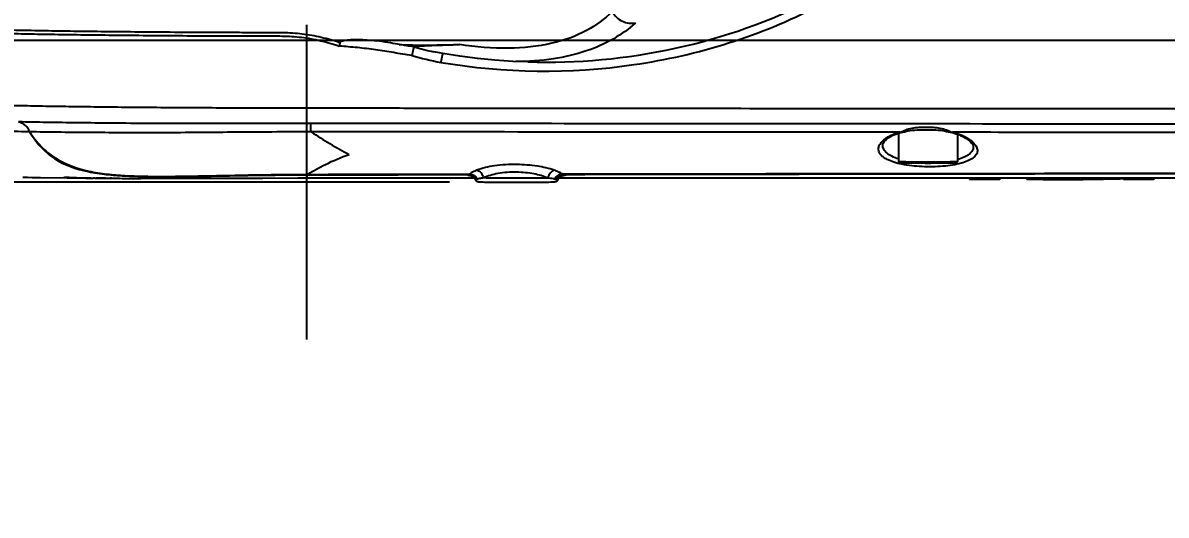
# Model space of a CAD drawing. Header units: millimetres. Extents: x 5828 to 6704, y 123 to 421.
# Drawn here: x 6377.01 to 6383.82, y 184.12 to 187.05 of the extents above; entities that cross this region are included whole.
import ezdxf

# ---------------------------------------------------------------- set-up
doc = ezdxf.new("R2010")
doc.units = ezdxf.units.MM
doc.linetypes.add('CENTER', pattern=[0.6, 0.375, -0.075, 0.075, -0.075])
for name, color, linetype in [('中心线', 7, 'Continuous'), ('外形图', 7, 'Continuous'), ('尺寸标注', 7, 'Continuous')]:
    doc.layers.add(name, color=color, linetype=linetype)
doc.styles.add('微软雅黑', font='msyh.ttc', dxfattribs={"height": 1.5})
doc.dimstyles.new('尺寸标注_1_20比例', dxfattribs={"dimtxt": 1.5, "dimasz": 1.25, "dimexe": 0.5, "dimexo": 0.4, "dimgap": 0.5, "dimtad": 1, "dimdec": 1, "dimlfac": 20, "dimdsep": 46, "dimtxsty": '微软雅黑', "dimcen": 0.09, "dimadec": 0, "dimazin": 0, "dimtp": 0.01, "dimtm": 0.01, "dimtfac": 1, "dimtdec": 1, "dimtofl": 0, "dimtmove": 0, "dimatfit": 3, "dimfxl": 1, "dimtolj": 1, "dimarcsym": 0})

# ---------------------------------------------------------------- blocks, each defined once
blk = doc.blocks.new('*D1097')
at = {"layer": 'Defpoints', "color": 0}
for p in [(6374.8045, 187.5086), (6384.4045, 186.9495), (6384.4045, 180.8006)]:
    blk.add_point(p, dxfattribs=at)
at = {"layer": '尺寸标注', "color": 0, "lineweight": -2}
for p, q in [((6374.8045, 187.1086), (6374.8045, 180.3006)), ((6384.4045, 186.5495), (6384.4045, 180.3006)), ((6376.0545, 180.8006), (6383.1545, 180.8006))]:
    blk.add_line(p, q, dxfattribs=at)
at = {"layer": '尺寸标注', "color": 0}
for points in [[(6376.0545, 181.009), (6376.0545, 180.5923), (6374.8045, 180.8006)], [(6383.1545, 180.5923), (6383.1545, 181.009), (6384.4045, 180.8006)]]:
    blk.add_solid(points, dxfattribs=at)
at = {"layer": '尺寸标注', "color": 0, "insert": (6379.6045, 182.0744), "char_height": 1.5, "attachment_point": 5, "style": '微软雅黑'}
blk.add_mtext('\\A1;\\A1;{\\fAlibaba PuHuiTi 3.0 55 Regular|b0|i0|c134|p18;192}', dxfattribs=at)
blk = doc.blocks.new('*D1098')
at = {"layer": 'Defpoints', "color": 0}
for p in [(6384.4045, 186.9495), (6385.3045, 186.9495), (6384.4045, 180.8006)]:
    blk.add_point(p, dxfattribs=at)
at = {"layer": '尺寸标注', "color": 0, "lineweight": -2}
for p, q in [((6384.4045, 186.5495), (6384.4045, 180.3006)), ((6385.3045, 186.5495), (6385.3045, 180.3006)), ((6383.1545, 180.8006), (6381.9045, 180.8006)), ((6386.5545, 180.8006), (6391.321, 180.8006))]:
    blk.add_line(p, q, dxfattribs=at)
at = {"layer": '尺寸标注', "color": 0}
for points in [[(6383.1545, 180.5923), (6383.1545, 181.009), (6384.4045, 180.8006)], [(6386.5545, 181.009), (6386.5545, 180.5923), (6385.3045, 180.8006)]]:
    blk.add_solid(points, dxfattribs=at)
at = {"layer": '尺寸标注', "color": 0, "insert": (6389.7425, 182.0722), "char_height": 1.5, "attachment_point": 5, "style": '微软雅黑'}
blk.add_mtext('\\A1;\\A1;{\\fAlibaba PuHuiTi 3.0 55 Regular|b0|i0|c134|p18;18}', dxfattribs=at)
blk = doc.blocks.new('*D1099')
at = {"layer": 'Defpoints', "color": 0}
for p in [(6385.3045, 191.5488), (6370.1354, 186.9495), (6385.3045, 186.9495)]:
    blk.add_point(p, dxfattribs=at)
at = {"layer": '尺寸标注', "color": 0, "lineweight": -2}
for p, q in [((6384.9045, 191.5488), (6369.6354, 191.5488)), ((6370.1354, 190.2988), (6370.1354, 188.1995)), ((6384.9045, 186.9495), (6369.6354, 186.9495))]:
    blk.add_line(p, q, dxfattribs=at)
at = {"layer": '尺寸标注', "color": 0}
for points in [[(6370.3437, 190.2988), (6369.927, 190.2988), (6370.1354, 191.5488)], [(6369.927, 188.1995), (6370.3437, 188.1995), (6370.1354, 186.9495)]]:
    blk.add_solid(points, dxfattribs=at)
at = {"layer": '尺寸标注', "color": 0, "insert": (6368.8616, 189.3315), "char_height": 1.5, "attachment_point": 5, "rotation": 90, "style": '微软雅黑'}
blk.add_mtext('\\A1;\\A1;{\\fAlibaba PuHuiTi 3.0 55 Regular|b0|i0|c134|p18;92}', dxfattribs=at)
blk = doc.blocks.new('*D1154')
at = {"layer": 'Defpoints', "color": 0}
for p in [(6379.9545, 192.4633), (6364.2871, 186.104), (6379.9545, 186.104)]:
    blk.add_point(p, dxfattribs=at)
at = {"layer": '尺寸标注', "color": 0, "lineweight": -2}
for p, q in [((6379.5545, 192.4633), (6363.7871, 192.4633)), ((6364.2871, 191.2133), (6364.2871, 187.354)), ((6379.5545, 186.104), (6363.7871, 186.104))]:
    blk.add_line(p, q, dxfattribs=at)
at = {"layer": '尺寸标注', "color": 0}
for points in [[(6364.4954, 191.2133), (6364.0787, 191.2133), (6364.2871, 192.4633)], [(6364.0787, 187.354), (6364.4954, 187.354), (6364.2871, 186.104)]]:
    blk.add_solid(points, dxfattribs=at)
at = {"layer": '尺寸标注', "color": 0, "insert": (6363.008, 189.0559), "char_height": 1.5, "attachment_point": 5, "rotation": 90, "style": '微软雅黑'}
blk.add_mtext('\\A1;\\A1;126', dxfattribs=at)
blk = doc.blocks.new('*D1156')
at = {"layer": 'Defpoints', "color": 0}
for p in [(6399.0545, 188.5336), (6374.8045, 187.5086), (6374.8045, 176.0125)]:
    blk.add_point(p, dxfattribs=at)
at = {"layer": '尺寸标注', "color": 0, "lineweight": -2}
for p, q in [((6399.0545, 188.1336), (6399.0545, 175.5125)), ((6374.8045, 187.1086), (6374.8045, 175.5125)), ((6397.8045, 176.0125), (6376.0545, 176.0125))]:
    blk.add_line(p, q, dxfattribs=at)
at = {"layer": '尺寸标注', "color": 0}
for points in [[(6376.0545, 176.2209), (6376.0545, 175.8042), (6374.8045, 176.0125)], [(6397.8045, 175.8042), (6397.8045, 176.2209), (6399.0545, 176.0125)]]:
    blk.add_solid(points, dxfattribs=at)
at = {"layer": '尺寸标注', "color": 0, "insert": (6386.9295, 177.2882), "char_height": 1.5, "attachment_point": 5, "style": '微软雅黑'}
blk.add_mtext('\\A1;485', dxfattribs=at)

msp = doc.modelspace()

# ---------------------------------------------------------------- linework, layer by layer
at = {"layer": '中心线', "linetype": 'CENTER', "ltscale": 5}
msp.add_line((6378.7052, 185.1681), (6378.7052, 193.3621), dxfattribs=at)
at = {"layer": '外形图', "linetype": 'ByBlock'}
for p, q in [((6379.6128, 186.9252), (6379.6141, 186.9252)), ((6380.0201, 186.8209), (6380.0207, 186.8209)), ((6382.2295, 186.3966), (6382.2295, 186.227)), ((6382.5795, 186.3908), (6382.5795, 186.227)), ((6377.1188, 186.1322), (6377.2775, 186.1304)), ((6377.2775, 186.1304), (6377.4235, 186.1288)), ((6377.4322, 186.1289), (6377.4322, 186.1296)), ((6377.4409, 186.1288), (6377.4322, 186.1289)), ((6377.5165, 186.1285), (6377.5164, 186.1297)), ((6377.5318, 186.1279), (6377.5317, 186.1294)), ((6377.5406, 186.1279), (6377.5319, 186.1279)), ((6377.5406, 186.128), (6377.5404, 186.1293)), ((6377.7143, 186.1274), (6377.7138, 186.1274)), ((6377.7138, 186.1274), (6377.7149, 186.1274)), ((6377.7143, 186.1274), (6377.8313, 186.1277)), ((6377.8313, 186.1277), (6378.259, 186.1292)), ((6378.259, 186.1292), (6378.4418, 186.1296)), ((6378.4418, 186.1296), (6378.6511, 186.1298)), ((6378.6511, 186.1298), (6379.7011, 186.1298)), ((6378.7067, 186.1311), (6378.7066, 186.1485)), ((6378.7067, 186.1311), (6378.7066, 186.1298)), ((6380.2078, 186.1298), (6381.1045, 186.1298)), ((6381.1045, 186.1298), (6381.1349, 186.1298)), ((6381.1349, 186.1298), (6381.1548, 186.1298)), ((6381.1349, 186.1298), (6381.1547, 186.1298)), ((6381.1547, 186.1298), (6381.3034, 186.1298)), ((6381.3034, 186.1298), (6381.6545, 186.1298)), ((6381.3034, 186.1298), (6381.3045, 186.1298)), ((6381.6545, 186.1298), (6381.8213, 186.1298)), ((6381.8213, 186.1298), (6381.8543, 186.1298)), ((6381.8543, 186.1298), (6388.402, 186.1298)), ((6382.6509, 186.1298), (6382.6509, 186.1198)), ((6382.8314, 186.1298), (6382.8314, 186.1198)), ((6382.9929, 186.1298), (6382.9929, 186.1198)), ((6383.0904, 186.1298), (6383.0904, 186.1198)), ((6383.1685, 186.1298), (6383.1685, 186.1199)), ((6383.5692, 186.1298), (6383.5692, 186.1198)), ((6383.7497, 186.1298), (6383.7497, 186.1198)), ((6382.8314, 186.1198), (6382.6509, 186.1198)), ((6383.0904, 186.1198), (6382.9929, 186.1198)), ((6383.7497, 186.1198), (6383.5692, 186.1198))]:
    msp.add_line(p, q, dxfattribs=at)
for points in [[(6379.2449, 186.927), (6379.2312, 186.9294), (6379.2169, 186.9319), (6379.2019, 186.9344), (6379.1863, 186.9369), (6379.17, 186.9395), (6379.153, 186.942), (6379.1354, 186.9445), (6379.1202, 186.9466)], [(6379.2852, 186.9196), (6379.2816, 186.9202), (6379.2701, 186.9223), (6379.2449, 186.927)], [(6379.5139, 186.8708), (6379.4937, 186.8745), (6379.4712, 186.879), (6379.4607, 186.8813)], [(6380.0201, 186.8209), (6379.9305, 186.8246), (6379.8251, 186.8316), (6379.7203, 186.8418), (6379.6162, 186.8549), (6379.5139, 186.8708)], [(6382.1912, 186.3822), (6382.1954, 186.3844), (6382.2007, 186.3867), (6382.2064, 186.3891), (6382.2127, 186.3914), (6382.2197, 186.3937), (6382.2273, 186.396), (6382.2358, 186.3983), (6382.2539, 186.4026)], [(6382.2539, 186.4026), (6382.2645, 186.4053), (6382.2755, 186.4079), (6382.2869, 186.4104), (6382.299, 186.4125), (6382.3119, 186.4143), (6382.3256, 186.4155), (6382.3401, 186.4164), (6382.3555, 186.4169), (6382.3715, 186.4172), (6382.3878, 186.4173), (6382.4042, 186.4172), (6382.4203, 186.4171), (6382.436, 186.4168), (6382.4509, 186.4162), (6382.4651, 186.4152), (6382.4785, 186.4139), (6382.4912, 186.4121), (6382.5032, 186.4099), (6382.5146, 186.4074), (6382.5255, 186.4048), (6382.5359, 186.4022), (6382.554, 186.3981)], [(6382.554, 186.3981), (6382.563, 186.3958), (6382.5711, 186.3934), (6382.5786, 186.3911), (6382.5855, 186.3887), (6382.5919, 186.3863), (6382.5978, 186.3838), (6382.6028, 186.3815)], [(6382.1351, 186.3252), (6382.1353, 186.328), (6382.1362, 186.3318), (6382.1377, 186.3358), (6382.1398, 186.34), (6382.1427, 186.3443), (6382.1462, 186.3489), (6382.1505, 186.3535), (6382.1555, 186.3583), (6382.1613, 186.3632), (6382.1679, 186.3681), (6382.1751, 186.373), (6382.1831, 186.3778), (6382.1912, 186.3822)], [(6382.6028, 186.3815), (6382.6123, 186.3768), (6382.6218, 186.3715), (6382.6306, 186.3662), (6382.6386, 186.3609), (6382.6458, 186.3555), (6382.6521, 186.3502), (6382.6576, 186.3451), (6382.6622, 186.3401), (6382.666, 186.3353), (6382.6691, 186.3308), (6382.6714, 186.3265), (6382.6729, 186.3225), (6382.6738, 186.3188), (6382.6741, 186.3161)], [(6377.0129, 186.1349), (6377.0407, 186.1338), (6377.0688, 186.1331), (6377.1188, 186.1322)], [(6379.6767, 186.1453), (6379.6766, 186.1453), (6379.6766, 186.1453), (6379.6769, 186.1453), (6379.6773, 186.1452), (6379.6779, 186.145), (6379.6788, 186.1448), (6379.68, 186.1444), (6379.6813, 186.144), (6379.6828, 186.1434), (6379.6844, 186.1427), (6379.6862, 186.1418), (6379.6881, 186.1408), (6379.6903, 186.1394), (6379.6927, 186.1378), (6379.6952, 186.1358), (6379.6978, 186.1335), (6379.7004, 186.1308), (6379.7028, 186.1277), (6379.7052, 186.1242), (6379.707, 186.1212)], [(6380.202, 186.1212), (6380.2037, 186.1242), (6380.2061, 186.1277), (6380.2086, 186.1307), (6380.2111, 186.1334), (6380.2137, 186.1357), (6380.2161, 186.1377), (6380.2185, 186.1393), (6380.2207, 186.1407), (6380.2227, 186.1418), (6380.2245, 186.1427), (6380.2261, 186.1434), (6380.2276, 186.1439), (6380.2289, 186.1444), (6380.23, 186.1447), (6380.2309, 186.145), (6380.2316, 186.1452), (6380.232, 186.1453), (6380.2323, 186.1453), (6380.2324, 186.1453)]]:
    msp.add_lwpolyline(points, dxfattribs=at)
for centre, radius, start, end in [((6379.7972, 186.7373), 0.9177, 167.38149, 168.79767), ((6379.9963, 188.2884), 2.2699, 236.09292, 242.7396), ((6377.2358, 186.2626), 0.1315, 279.64289, 283.53472), ((6377.5368, 194.3302), 8.2019, 268.05083, 269.26903), ((6377.5465, 192.3258), 6.1973, 267.41167, 269.02427), ((6377.4257, 186.346), 0.2172, 269.42588, 271.70577), ((6377.4279, 186.3109), 0.182, 274.11883, 278.97221), ((6377.5835, 209.955), 23.8266, 269.65717, 269.83888), ((6377.6495, 192.9516), 6.8232, 268.37713, 269.21384), ((6377.5335, 186.3864), 0.2585, 266.22661, 269.6218), ((6377.5341, 186.3504), 0.2224, 271.67503, 275.62749), ((6377.6936, 205.1505), 19.0231, 269.53901, 270.06078), ((6377.6544, 206.2666), 20.139, 269.67607, 269.85953), ((6379.6998, 186.3728), 0.2291, 264.02678, 264.19611), ((6379.7035, 186.4094), 0.2658, 264.20425, 264.69744), ((6380.2045, 186.4197), 0.2762, 275.30169, 275.63405), ((6380.2075, 186.3889), 0.2452, 275.63676, 275.83692), ((6383.1004, 203.808), 17.6882, 270.22057, 271.26389), ((6383.1002, 203.8173), 17.6975, 271.26385, 271.51855), ((6383.107, 205.359), 19.2392, 269.95059, 270.18308)]:
    msp.add_arc(centre, radius, start, end, dxfattribs=at)
for points, knots in [([(6379.5024, 186.8185), (6379.8805, 186.754), (6380.6607, 186.7444), (6381.4081, 186.9771), (6381.7482, 187.1534)], [0, 0, 0, 0, 0.500241, 1, 1, 1, 1]), ([(6380.0207, 186.8209), (6380.3143, 186.8127), (6380.9054, 186.8667), (6381.4667, 187.0638), (6381.7277, 187.1981)], [0, 0, 0, 0, 0.500173, 1, 1, 1, 1]), ([(6380.5222, 187.121), (6380.4781, 187.0762), (6380.366, 186.9945), (6380.1537, 186.9198), (6379.8955, 186.894), (6379.7109, 186.91), (6379.6141, 186.9252)], [0, 0, 0, 0, 0.196153, 0.425125, 0.694154, 1, 1, 1, 1]), ([(6380.5222, 187.1209), (6380.5366, 187.0967), (6380.5785, 187.0571), (6380.6369, 187.0481), (6380.6623, 187.0542)], [0, 0, 0, 0, 0.518506, 1, 1, 1, 1]), ([(6376.476, 187.0145), (6376.4761, 187.0141), (6376.4772, 187.0132), (6376.4812, 187.0119), (6376.4903, 187.0103), (6376.5052, 187.0085), (6376.5262, 187.0066), (6376.553, 187.0046), (6376.5855, 187.0026), (6376.6237, 187.0006), (6376.6858, 186.9979), (6376.7768, 186.9949), (6376.9013, 186.9916), (6377.0452, 186.9885), (6377.2069, 186.9857), (6377.3847, 186.9831), (6377.6483, 186.9802), (6377.9266, 186.9779), (6378.1784, 186.9767), (6378.3285, 186.9763), (6378.4427, 186.9756), (6378.5576, 186.9769), (6378.6729, 186.9706), (6378.7866, 186.9494), (6378.8606, 186.928), (6378.897, 186.9155)], [0, 0, 0, 0, 0.000524, 0.001553, 0.005385, 0.011638, 0.020304, 0.031361, 0.044788, 0.060558, 0.078643, 0.12154, 0.172993, 0.232444, 0.299264, 0.372731, 0.452062, 0.624833, 0.716423, 0.763091, 0.810176, 0.85755, 0.90501, 0.952492, 1, 1, 1, 1]), ([(6376.4798, 187.0357), (6376.4798, 187.0353), (6376.4809, 187.0343), (6376.4849, 187.0331), (6376.4939, 187.0314), (6376.5088, 187.0297), (6376.5297, 187.0278), (6376.5565, 187.0258), (6376.589, 187.0238), (6376.6272, 187.0218), (6376.6893, 187.0191), (6376.7803, 187.0161), (6376.9048, 187.0128), (6377.0488, 187.0097), (6377.2106, 187.0068), (6377.3885, 187.0043), (6377.5806, 187.0022), (6377.7849, 187.0003), (6377.999, 186.9988), (6378.1826, 186.998), (6378.3328, 186.9975), (6378.4471, 186.9968), (6378.562, 186.998), (6378.6773, 186.9915), (6378.791, 186.9707), (6378.8652, 186.9499), (6378.9017, 186.9377)], [0, 0, 0, 0, 0.000513, 0.001528, 0.005333, 0.01156, 0.020203, 0.031245, 0.044662, 0.060425, 0.078498, 0.121388, 0.172851, 0.232321, 0.299163, 0.372661, 0.452021, 0.536384, 0.624844, 0.716448, 0.76312, 0.810205, 0.857572, 0.905024, 0.952499, 1, 1, 1, 1]), ([(6380.6619, 187.054), (6380.6225, 187.0179), (6380.53, 186.9511), (6380.3638, 186.8784), (6380.1663, 186.833), (6380.0239, 186.8237), (6379.949, 186.8236)], [0, 0, 0, 0, 0.209272, 0.443224, 0.706352, 1, 1, 1, 1]), ([(6378.9017, 186.9377), (6378.9021, 186.9399), (6378.9059, 186.9432), (6378.9141, 186.9467), (6378.9254, 186.9495), (6378.9391, 186.9516), (6378.9576, 186.9536), (6378.9808, 186.9548), (6379.0088, 186.9551), (6379.0367, 186.9543), (6379.0739, 186.952), (6379.1017, 186.9491), (6379.1202, 186.9466)], [0, 0, 0, 0, 0.029189, 0.059827, 0.121903, 0.184368, 0.246978, 0.372371, 0.497872, 0.623409, 0.748953, 1, 1, 1, 1]), ([(6379.3301, 186.8603), (6379.3119, 186.862), (6379.2757, 186.8662), (6379.2043, 186.8806), (6379.1143, 186.8941), (6379.0058, 186.9069), (6378.9333, 186.913), (6378.897, 186.9155)], [0, 0, 0, 0, 0.124991, 0.250033, 0.500065, 0.750053, 1, 1, 1, 1]), ([(6379.2543, 186.9252), (6379.2696, 186.9237), (6379.3003, 186.9227), (6379.361, 186.9216), (6379.4361, 186.9215), (6379.525, 186.9226), (6379.5837, 186.9242), (6379.6128, 186.9252)], [0, 0, 0, 0, 0.128599, 0.256113, 0.508295, 0.756416, 1, 1, 1, 1]), ([(6379.3428, 186.9122), (6379.3283, 186.9136), (6379.3091, 186.9158), (6379.29, 186.9188), (6379.2852, 186.9196)], [0, 0, 0, 0, 0.752681, 1, 1, 1, 1]), ([(6379.3422, 186.912), (6379.3425, 186.9119), (6379.3418, 186.9108), (6379.3415, 186.9096), (6379.3409, 186.9078), (6379.34, 186.9048), (6379.3387, 186.9001), (6379.3365, 186.8909), (6379.3345, 186.8819), (6379.3328, 186.8736), (6379.332, 186.8691), (6379.3311, 186.8648), (6379.331, 186.8614), (6379.3301, 186.8603)], [0, 0, 0, 0, 0.019034, 0.045814, 0.080033, 0.121442, 0.224392, 0.351188, 0.658377, 0.742589, 0.828362, 0.915006, 1, 1, 1, 1]), ([(6379.342, 186.9121), (6379.3433, 186.9125), (6379.3464, 186.9129), (6379.3538, 186.9143), (6379.3651, 186.9153), (6379.3801, 186.9165), (6379.4022, 186.9179), (6379.4311, 186.9192), (6379.4667, 186.9205), (6379.5029, 186.9217), (6379.5517, 186.9232), (6379.5884, 186.9244), (6379.6128, 186.9252)], [0, 0, 0, 0, 0.014899, 0.034501, 0.08363, 0.140216, 0.200819, 0.328364, 0.460259, 0.594258, 0.729269, 1, 1, 1, 1]), ([(6379.5139, 186.8708), (6379.5135, 186.8709), (6379.513, 186.8689), (6379.512, 186.8665), (6379.5108, 186.8614), (6379.5093, 186.855), (6379.5076, 186.8471), (6379.5052, 186.8348), (6379.5035, 186.8251), (6379.5024, 186.8185)], [0, 0, 0, 0, 0.021756, 0.080227, 0.174147, 0.299774, 0.451914, 0.624226, 1, 1, 1, 1]), ([(6388.9515, 186.5392), (6388.3798, 186.5393), (6387.2364, 186.5396), (6385.8072, 186.5401), (6384.6639, 186.5406), (6383.8066, 186.541), (6382.9495, 186.5415), (6382.0925, 186.5421), (6381.2357, 186.5428), (6380.5219, 186.5434), (6379.951, 186.544), (6379.5229, 186.5445), (6379.095, 186.5449), (6378.6679, 186.5454), (6378.2475, 186.546), (6377.8447, 186.5483), (6377.5266, 186.5513), (6377.292, 186.5543), (6377.1349, 186.5568), (6376.9926, 186.5596), (6376.8664, 186.5625), (6376.7575, 186.5657), (6376.6781, 186.5686), (6376.6239, 186.571), (6376.5907, 186.5728), (6376.5624, 186.5746), (6376.539, 186.5764), (6376.521, 186.5781), (6376.5073, 186.5799), (6376.5003, 186.5815), (6376.4954, 186.5829), (6376.4954, 186.584)], [0, 0, 0, 0, 0.137683, 0.275352, 0.344178, 0.412995, 0.481801, 0.550594, 0.61937, 0.688125, 0.722494, 0.756856, 0.79121, 0.825557, 0.859693, 0.892447, 0.922576, 0.936297, 0.948948, 0.960409, 0.970574, 0.979347, 0.986644, 0.989715, 0.992391, 0.994669, 0.996546, 0.998017, 0.99908, 0.999735, 1, 1, 1, 1]), ([(6378.7275, 186.4547), (6378.406, 186.455), (6378.0117, 186.453), (6377.5493, 186.4559), (6377.3463, 186.4585), (6377.1606, 186.4603), (6377.0429, 186.4629), (6376.9873, 186.4638)], [0, 0, 0, 0, 0.554187, 0.67984, 0.797009, 0.90418, 1, 1, 1, 1]), ([(6377.0529, 186.4043), (6377.0525, 186.4066), (6377.0505, 186.4108), (6377.0465, 186.4191), (6377.0406, 186.4288), (6377.0324, 186.4386), (6377.0209, 186.4485), (6377.0057, 186.4567), (6376.9933, 186.4614), (6376.9873, 186.4638)], [0, 0, 0, 0, 0.073929, 0.150766, 0.301651, 0.441203, 0.56718, 0.79167, 1, 1, 1, 1]), ([(6388.3979, 186.4659), (6388.2974, 186.4583), (6388.0959, 186.4498), (6387.7935, 186.4487), (6387.4911, 186.4496), (6387.0879, 186.4491), (6386.5839, 186.4497), (6385.9791, 186.4497), (6385.3744, 186.45), (6384.5681, 186.4503), (6383.5605, 186.4508), (6382.3516, 186.4516), (6381.1431, 186.4525), (6379.9351, 186.4536), (6379.13, 186.4543), (6378.7275, 186.4547)], [0, 0, 0, 0, 0.031268, 0.062538, 0.093809, 0.12508, 0.187619, 0.250155, 0.312688, 0.375217, 0.500257, 0.625267, 0.750237, 0.875153, 1, 1, 1, 1]), ([(6377.0529, 186.4043), (6376.9898, 186.4059), (6376.8761, 186.409), (6376.7257, 186.4135), (6376.6165, 186.4194), (6376.5578, 186.4232), (6376.536, 186.4257)], [0, 0, 0, 0, 0.365941, 0.659543, 0.872318, 1, 1, 1, 1]), ([(6377.0529, 186.4043), (6377.072, 186.3734), (6377.1149, 186.3144), (6377.2251, 186.2181), (6377.3665, 186.1703), (6377.5095, 186.1497), (6377.6544, 186.139), (6377.8358, 186.1366), (6378.0534, 186.1396), (6378.2711, 186.1441), (6378.4889, 186.1474), (6378.634, 186.1484), (6378.7066, 186.1485)], [0, 0, 0, 0, 0.062558, 0.125035, 0.249468, 0.311977, 0.374497, 0.499557, 0.624649, 0.749759, 0.87488, 1, 1, 1, 1]), ([(6378.73, 186.4046), (6378.5736, 186.4044), (6378.267, 186.4022), (6377.8901, 186.3988), (6377.6036, 186.3989), (6377.4064, 186.4006), (6377.2244, 186.4017), (6377.1085, 186.4036), (6377.0534, 186.4048)], [0, 0, 0, 0, 0.279898, 0.548525, 0.67439, 0.792519, 0.901458, 1, 1, 1, 1]), ([(6377.0534, 186.4048), (6377.0731, 186.3743), (6377.1177, 186.3165), (6377.23, 186.2232), (6377.3702, 186.1738), (6377.5131, 186.1519), (6377.658, 186.1407), (6377.8395, 186.1382), (6378.0572, 186.1414), (6378.2748, 186.1462), (6378.4925, 186.15), (6378.6377, 186.1512), (6378.7103, 186.1513)], [0, 0, 0, 0, 0.062513, 0.124913, 0.249338, 0.311889, 0.374451, 0.499557, 0.624662, 0.749766, 0.874875, 1, 1, 1, 1]), ([(6378.7299, 186.4046), (6378.7289, 186.4114), (6378.728, 186.4281), (6378.7276, 186.4449), (6378.7276, 186.4547)], [0, 0, 0, 0, 0.414135, 1, 1, 1, 1]), ([(6382.2384, 186.4021), (6381.9459, 186.4023), (6380.7764, 186.4031), (6379.607, 186.404), (6378.73, 186.4046)], [0, 0, 0, 0, 0.250125, 1, 1, 1, 1]), ([(6382.1791, 186.3816), (6382.1833, 186.3838), (6382.2023, 186.3927), (6382.2226, 186.3985), (6382.2384, 186.4021)], [0, 0, 0, 0, 0.22497, 1, 1, 1, 1]), ([(6382.2384, 186.4021), (6382.2496, 186.4066), (6382.2725, 186.4177), (6382.3105, 186.4288), (6382.3516, 186.4324), (6382.3931, 186.4327), (6382.4346, 186.4323), (6382.476, 186.4287), (6382.5146, 186.4174), (6382.5383, 186.4063), (6382.55, 186.4019)], [0, 0, 0, 0, 0.112382, 0.238141, 0.367064, 0.496504, 0.626029, 0.755503, 0.883192, 1, 1, 1, 1]), ([(6382.55, 186.4019), (6382.5496, 186.4016), (6382.5483, 186.4005), (6382.5463, 186.3998), (6382.5451, 186.4001)], [0, 0, 0, 0, 0.301244, 1, 1, 1, 1]), ([(6388.402, 186.4164), (6388.2804, 186.4078), (6388.0365, 186.3988), (6387.6707, 186.4002), (6387.3048, 186.3999), (6386.817, 186.4002), (6386.2073, 186.4002), (6385.4757, 186.4005), (6384.7442, 186.4007), (6383.769, 186.4012), (6383.0376, 186.4016), (6382.55, 186.4019)], [0, 0, 0, 0, 0.062506, 0.12502, 0.187534, 0.250047, 0.375067, 0.50008, 0.625082, 0.750072, 1, 1, 1, 1]), ([(6382.55, 186.4019), (6382.5559, 186.4006), (6382.5774, 186.3954), (6382.5986, 186.3884), (6382.6131, 186.3813)], [0, 0, 0, 0, 0.269586, 1, 1, 1, 1]), ([(6382.1609, 186.2399), (6382.1525, 186.2442), (6382.1376, 186.2531), (6382.1201, 186.2698), (6382.1101, 186.2885), (6382.1088, 186.3086), (6382.116, 186.3285), (6382.1372, 186.3564), (6382.1613, 186.3722), (6382.1791, 186.3816)], [0, 0, 0, 0, 0.145917, 0.266535, 0.368944, 0.464973, 0.568163, 0.688751, 1, 1, 1, 1]), ([(6382.6131, 186.3813), (6382.6261, 186.3751), (6382.649, 186.3622), (6382.6769, 186.3395), (6382.6947, 186.3158), (6382.701, 186.2906), (6382.6927, 186.2663), (6382.6718, 186.2462), (6382.6405, 186.2295), (6382.5992, 186.2158), (6382.5491, 186.2055), (6382.492, 186.1988), (6382.4307, 186.1958), (6382.3491, 186.197), (6382.2715, 186.2051), (6382.2027, 186.2221), (6382.1736, 186.2334), (6382.1609, 186.2399)], [0, 0, 0, 0, 0.060961, 0.111246, 0.151556, 0.184766, 0.217017, 0.255587, 0.30498, 0.366564, 0.439608, 0.521858, 0.609943, 0.69981, 0.868165, 0.939768, 1, 1, 1, 1]), ([(6382.1791, 186.3816), (6382.1802, 186.3813), (6382.1841, 186.3803), (6382.1885, 186.3809), (6382.1912, 186.3822)], [0, 0, 0, 0, 0.268885, 1, 1, 1, 1]), ([(6382.6131, 186.3813), (6382.6122, 186.381), (6382.6089, 186.3801), (6382.6051, 186.3804), (6382.6028, 186.3815)], [0, 0, 0, 0, 0.270882, 1, 1, 1, 1]), ([(6378.7103, 186.1513), (6378.7438, 186.1735), (6378.8242, 186.2176), (6378.9086, 186.2529), (6378.9566, 186.2706)], [0, 0, 0, 0, 0.439849, 1, 1, 1, 1]), ([(6382.2294, 186.2431), (6382.2154, 186.2475), (6382.1904, 186.2569), (6382.1594, 186.2761), (6382.1394, 186.2989), (6382.1349, 186.3169), (6382.1351, 186.3252)], [0, 0, 0, 0, 0.331708, 0.600122, 0.81445, 1, 1, 1, 1]), ([(6382.6741, 186.3161), (6382.6742, 186.3081), (6382.6697, 186.2907), (6382.6495, 186.269), (6382.6185, 186.2514), (6382.5936, 186.2428), (6382.5796, 186.2389)], [0, 0, 0, 0, 0.183017, 0.395347, 0.664554, 1, 1, 1, 1]), ([(6379.9552, 186.21), (6379.9105, 186.2107), (6379.8298, 186.206), (6379.7503, 186.189), (6379.7167, 186.1763)], [0, 0, 0, 0, 0.554626, 1, 1, 1, 1]), ([(6380.1785, 186.1761), (6380.146, 186.1871), (6380.0718, 186.2033), (6379.9963, 186.2094), (6379.9552, 186.21)], [0, 0, 0, 0, 0.454918, 1, 1, 1, 1]), ([(6382.2295, 186.227), (6382.2295, 186.221), (6382.2476, 186.2211), (6382.2632, 186.2202), (6382.2952, 186.2197), (6382.3419, 186.2191), (6382.3826, 186.219), (6382.4045, 186.219)], [0, 0, 0, 0, 0.10226, 0.190991, 0.311196, 0.626641, 1, 1, 1, 1]), ([(6382.4045, 186.2239), (6382.3931, 186.2239), (6382.3708, 186.224), (6382.3384, 186.2242), (6382.3085, 186.2244), (6382.2823, 186.2248), (6382.2633, 186.2252), (6382.2507, 186.2255), (6382.2433, 186.2258), (6382.2377, 186.2261), (6382.2332, 186.2263), (6382.2312, 186.2267), (6382.2295, 186.2267), (6382.2295, 186.227)], [0, 0, 0, 0, 0.194975, 0.382459, 0.55525, 0.706712, 0.831029, 0.881472, 0.923434, 0.956514, 0.980403, 0.994893, 1, 1, 1, 1]), ([(6382.4045, 186.219), (6382.4264, 186.219), (6382.4671, 186.2191), (6382.5137, 186.2197), (6382.5458, 186.2202), (6382.5614, 186.2211), (6382.5795, 186.221), (6382.5795, 186.227)], [0, 0, 0, 0, 0.373375, 0.688828, 0.809031, 0.897758, 1, 1, 1, 1]), ([(6382.5795, 186.227), (6382.5795, 186.2267), (6382.5778, 186.2267), (6382.5758, 186.2263), (6382.5713, 186.2261), (6382.5657, 186.2258), (6382.5583, 186.2255), (6382.5457, 186.2252), (6382.5266, 186.2248), (6382.5005, 186.2244), (6382.4706, 186.2242), (6382.4382, 186.224), (6382.4159, 186.2239), (6382.4045, 186.2239)], [0, 0, 0, 0, 0.005107, 0.019597, 0.043486, 0.076566, 0.118528, 0.168971, 0.293288, 0.44475, 0.617541, 0.805025, 1, 1, 1, 1]), ([(6378.7103, 186.1513), (6378.71, 186.1509), (6378.709, 186.1497), (6378.7077, 186.1487), (6378.7066, 186.1485)], [0, 0, 0, 0, 0.306035, 1, 1, 1, 1]), ([(6379.6695, 186.1503), (6379.6683, 186.1501), (6379.6663, 186.1497), (6379.6643, 186.1491), (6379.6626, 186.1485), (6379.6631, 186.1471), (6379.6649, 186.1468), (6379.6674, 186.1461), (6379.6713, 186.1455), (6379.6743, 186.1452), (6379.676, 186.145)], [0, 0, 0, 0, 0.166682, 0.277605, 0.335868, 0.369235, 0.444013, 0.573476, 0.758846, 1, 1, 1, 1]), ([(6379.6764, 186.1529), (6379.6759, 186.1525), (6379.6737, 186.1513), (6379.6713, 186.1504), (6379.6695, 186.1503)], [0, 0, 0, 0, 0.272636, 1, 1, 1, 1]), ([(6379.6695, 186.1503), (6379.6786, 186.1502), (6379.6972, 186.1446), (6379.7097, 186.1298), (6379.7136, 186.1214)], [0, 0, 0, 0, 0.496765, 1, 1, 1, 1]), ([(6379.7167, 186.1763), (6379.7083, 186.1731), (6379.694, 186.1669), (6379.6808, 186.1578), (6379.6764, 186.1529)], [0, 0, 0, 0, 0.576761, 1, 1, 1, 1]), ([(6379.6764, 186.1529), (6379.6855, 186.1523), (6379.7037, 186.1458), (6379.7161, 186.131), (6379.72, 186.1226)], [0, 0, 0, 0, 0.498212, 1, 1, 1, 1]), ([(6379.7136, 186.1214), (6379.7126, 186.1214), (6379.711, 186.1213), (6379.7087, 186.1214), (6379.7079, 186.1211), (6379.7069, 186.1213), (6379.707, 186.1212)], [0, 0, 0, 0, 0.439032, 0.752608, 0.939728, 1, 1, 1, 1]), ([(6379.707, 186.1212), (6379.71, 186.1155), (6379.7177, 186.1092), (6379.7283, 186.1075), (6379.735, 186.1069), (6379.7462, 186.1063), (6379.7648, 186.1057), (6379.7926, 186.1051), (6379.8269, 186.1046), (6379.8816, 186.1041), (6379.9247, 186.104), (6379.9545, 186.104)], [0, 0, 0, 0, 0.076467, 0.104741, 0.127407, 0.156383, 0.237706, 0.349286, 0.487212, 0.646034, 1, 1, 1, 1]), ([(6379.72, 186.1226), (6379.7194, 186.1224), (6379.7173, 186.1218), (6379.7151, 186.1215), (6379.7136, 186.1214)], [0, 0, 0, 0, 0.278856, 1, 1, 1, 1]), ([(6379.7167, 186.1763), (6379.7265, 186.1742), (6379.7451, 186.161), (6379.754, 186.1408), (6379.7558, 186.1298)], [0, 0, 0, 0, 0.474429, 1, 1, 1, 1]), ([(6379.7558, 186.1298), (6379.752, 186.1293), (6379.74, 186.1275), (6379.728, 186.1252), (6379.72, 186.1226)], [0, 0, 0, 0, 0.310489, 1, 1, 1, 1]), ([(6379.9545, 186.1643), (6379.917, 186.165), (6379.8492, 186.1602), (6379.7831, 186.1425), (6379.7558, 186.1298)], [0, 0, 0, 0, 0.554615, 1, 1, 1, 1]), ([(6379.9545, 186.1281), (6379.9355, 186.1281), (6379.8693, 186.1283), (6379.803, 186.1288), (6379.7558, 186.1298)], [0, 0, 0, 0, 0.28624, 1, 1, 1, 1]), ([(6380.1407, 186.1296), (6380.1141, 186.1407), (6380.0524, 186.1573), (6379.989, 186.1637), (6379.9545, 186.1643)], [0, 0, 0, 0, 0.45487, 1, 1, 1, 1]), ([(6380.1407, 186.1296), (6380.1278, 186.1293), (6380.0657, 186.1284), (6380.0036, 186.1281), (6379.9545, 186.1281)], [0, 0, 0, 0, 0.208994, 1, 1, 1, 1]), ([(6379.9545, 186.104), (6379.9842, 186.104), (6380.0273, 186.1041), (6380.082, 186.1046), (6380.1164, 186.1051), (6380.1442, 186.1057), (6380.1628, 186.1063), (6380.174, 186.1069), (6380.1807, 186.1075), (6380.1912, 186.1092), (6380.199, 186.1155), (6380.202, 186.1212)], [0, 0, 0, 0, 0.353974, 0.512799, 0.650725, 0.762305, 0.843624, 0.872598, 0.895262, 0.923546, 1, 1, 1, 1]), ([(6380.1785, 186.1761), (6380.169, 186.1739), (6380.1511, 186.1604), (6380.1426, 186.1405), (6380.1407, 186.1296)], [0, 0, 0, 0, 0.466138, 1, 1, 1, 1]), ([(6380.1811, 186.1227), (6380.1784, 186.1233), (6380.1651, 186.1263), (6380.1516, 186.1282), (6380.1407, 186.1296)], [0, 0, 0, 0, 0.199445, 1, 1, 1, 1]), ([(6380.2244, 186.1538), (6380.2186, 186.1584), (6380.2035, 186.1668), (6380.1876, 186.173), (6380.1785, 186.1761)], [0, 0, 0, 0, 0.433781, 1, 1, 1, 1]), ([(6380.2244, 186.1538), (6380.2153, 186.1531), (6380.1971, 186.1462), (6380.1849, 186.1312), (6380.1811, 186.1227)], [0, 0, 0, 0, 0.493928, 1, 1, 1, 1]), ([(6380.1894, 186.1215), (6380.1887, 186.1215), (6380.1859, 186.1217), (6380.1831, 186.1222), (6380.1811, 186.1227)], [0, 0, 0, 0, 0.231588, 1, 1, 1, 1]), ([(6380.2327, 186.1512), (6380.2237, 186.1511), (6380.2052, 186.1452), (6380.1931, 186.13), (6380.1894, 186.1215)], [0, 0, 0, 0, 0.493498, 1, 1, 1, 1]), ([(6380.2244, 186.1538), (6380.9056, 186.1548), (6382.2682, 186.1567), (6384.3124, 186.1587), (6386.0162, 186.1597), (6387.3795, 186.1603), (6388.0612, 186.1601), (6388.402, 186.1606)], [0, 0, 0, 0, 0.249901, 0.499887, 0.749929, 0.874963, 1, 1, 1, 1]), ([(6380.2325, 186.145), (6380.2372, 186.1454), (6380.2553, 186.1478), (6380.2373, 186.1507), (6380.2327, 186.1512)], [0, 0, 0, 0, 0.503371, 1, 1, 1, 1]), ([(6380.2327, 186.1512), (6381.594, 186.1535), (6383.6361, 186.1564), (6386.3591, 186.1586), (6387.721, 186.1586), (6388.402, 186.1589)], [0, 0, 0, 0, 0.499882, 0.749926, 1, 1, 1, 1])]:
    msp.add_open_spline(points, degree=3, knots=knots, dxfattribs=at)
for points in [[(6379.342, 186.9121), (6379.3812, 186.9006), (6379.4208, 186.8901), (6379.4607, 186.8813)], [(6379.3301, 186.8603), (6379.3866, 186.8432), (6379.4441, 186.8284), (6379.5024, 186.8185)], [(6382.2384, 186.4021), (6382.2401, 186.4008), (6382.2424, 186.3999), (6382.2444, 186.4003)], [(6378.7066, 186.1485), (6379.0276, 186.1491), (6379.3485, 186.1497), (6379.6695, 186.1503)], [(6378.7103, 186.1513), (6379.0323, 186.1519), (6379.3544, 186.1524), (6379.6764, 186.1529)], [(6380.202, 186.1212), (6380.1978, 186.1217), (6380.1936, 186.1215), (6380.1894, 186.1215)], [(6380.2327, 186.1512), (6380.2298, 186.1515), (6380.227, 186.1524), (6380.2244, 186.1538)]]:
    msp.add_open_spline(points, degree=3, dxfattribs=at)

# ---------------------------------------------------------------- dimensions: what is measured, and where the dimension line sits
at = {"layer": '尺寸标注'}
dim = msp.add_linear_dim(base=(6364.2871, 186.104), p1=(6379.9545, 192.4633), p2=(6379.9545, 186.104), angle=90, text='\\A1;126', dimstyle='尺寸标注_1_20比例', override={"dimtxsty": '微软雅黑'}, dxfattribs=at)
dim.commit()
dim.dimension.update_dxf_attribs({"geometry": '*D1154', "text_midpoint": (6364.2871, 189.0559), "dimtype": 160})
dim = msp.add_linear_dim(base=(6370.1354, 186.9495), p1=(6385.3045, 191.5488), p2=(6385.3045, 186.9495), angle=90, text='\\A1;{\\fAlibaba PuHuiTi 3.0 55 Regular|b0|i0|c134|p18;<>}', dimstyle='尺寸标注_1_20比例', dxfattribs=at)
dim.commit()
dim.dimension.update_dxf_attribs({"geometry": '*D1099', "text_midpoint": (6370.1354, 189.3315), "dimtype": 160})
dim = msp.add_linear_dim(base=(6374.8045, 176.0125), p1=(6399.0545, 188.5336), p2=(6374.8045, 187.5086), dimstyle='尺寸标注_1_20比例', dxfattribs=at)
dim.commit()
dim.dimension.update_dxf_attribs({"geometry": '*D1156', "text_midpoint": (6386.9295, 177.2882)})
dim = msp.add_linear_dim(base=(6384.4045, 180.8006), p1=(6374.8045, 187.5086), p2=(6384.4045, 186.9495), text='\\A1;{\\fAlibaba PuHuiTi 3.0 55 Regular|b0|i0|c134|p18;<>}', dimstyle='尺寸标注_1_20比例', dxfattribs=at)
dim.commit()
dim.dimension.update_dxf_attribs({"geometry": '*D1097', "text_midpoint": (6379.6045, 182.0744)})
dim = msp.add_linear_dim(base=(6384.4045, 180.8006), p1=(6385.3045, 186.9495), p2=(6384.4045, 186.9495), text='\\A1;{\\fAlibaba PuHuiTi 3.0 55 Regular|b0|i0|c134|p18;<>}', dimstyle='尺寸标注_1_20比例', dxfattribs=at)
dim.commit()
dim.dimension.update_dxf_attribs({"geometry": '*D1098', "text_midpoint": (6389.7425, 180.8006), "dimtype": 160})

doc.saveas('drawing.dxf')
